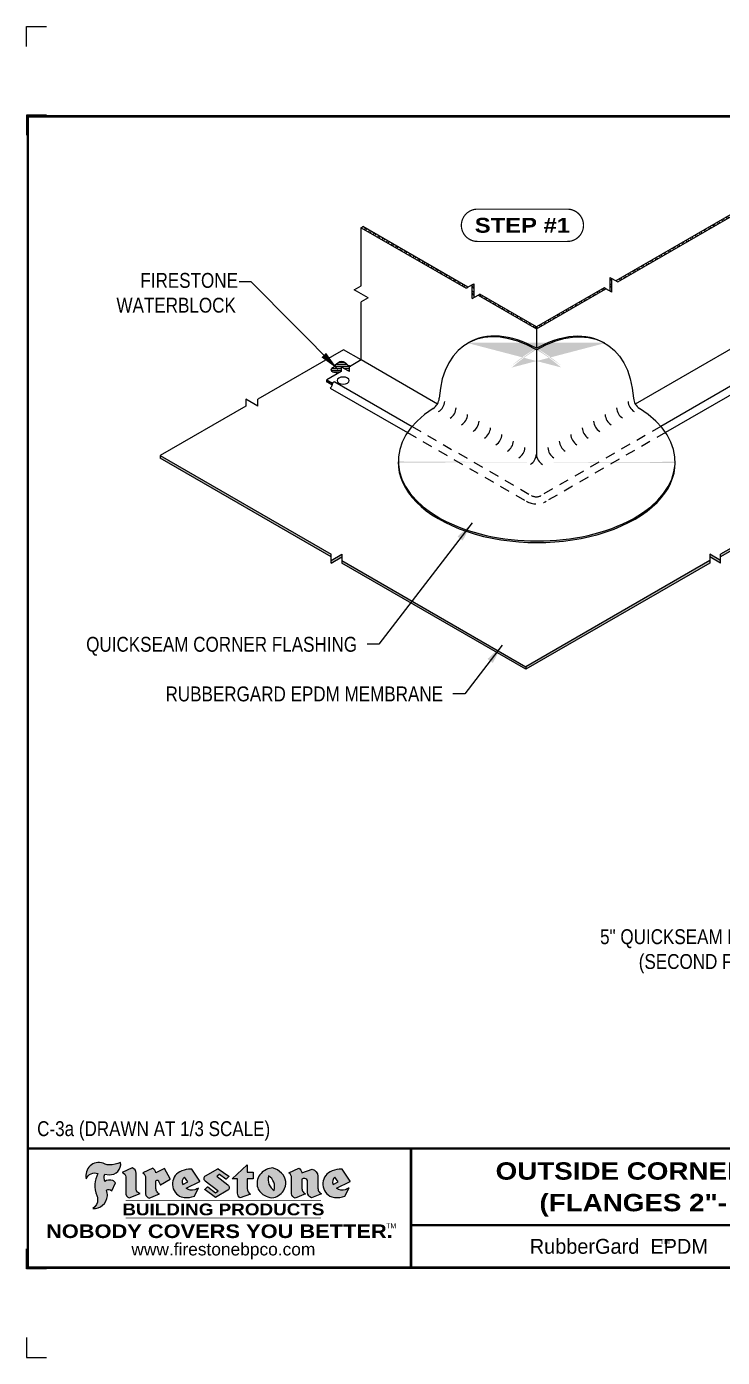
# Model space of a CAD drawing. Header units: inches. Extents: x 143.4 to 163.5, y -203.9 to -187.2.
# Drawn here: x 143.45 to 152.21, y -203.95 to -187.18 of the extents above; entities that cross this region are included whole.
import ezdxf
from ezdxf.enums import TextEntityAlignment as Align

# ---------------------------------------------------------------- set-up
doc = ezdxf.new("R2010")
doc.units = ezdxf.units.IN
doc.header["$MEASUREMENT"] = 0
doc.linetypes.add('HIDDEN2', pattern=[0.1875, 0.125, -0.0625])
doc.layers.get('0').update_dxf_attribs({"linetype": 'CONTINUOUS'})
doc.layers.get('DEFPOINTS').update_dxf_attribs({"linetype": 'CONTINUOUS'})
for name, color, linetype in [('FSBP-ACCESSORY-OTHER', 7, 'CONTINUOUS'), ('FSBP-ANNO-NOTE', 7, 'CONTINUOUS'), ('FSBP-MEMBRANE', 7, 'CONTINUOUS'), ('FSBP-SEALANTS', 1, 'CONTINUOUS'), ('FSBP-TTLB', 7, 'CONTINUOUS'), ('FSBP-TTLB-BORDER', 7, 'CONTINUOUS'), ('FSBP-TTLB-TEXT', 7, 'CONTINUOUS')]:
    doc.layers.add(name, color=color, linetype=linetype)
doc.styles.add('FSBP_ARIAL', font='arial.ttf')
doc.styles.add('FSBP_ARIAL_BOLD', font='')
doc.styles.add('FSBP_ARIAL_NAR', font='ARIALN.TTF')
doc.styles.add('FSBP_BANKGOTHIC', font='bgothm.ttf')
doc.styles.get('FSBP_ARIAL_BOLD').set_extended_font_data('Arial Black')
doc.dimstyles.new('FSBP-LEADER', dxfattribs={"dimtxt": 0.1875, "dimasz": 0.25, "dimexe": 0.0625, "dimexo": 0.125, "dimgap": 0.125, "dimtad": 0, "dimtih": 1, "dimtoh": 1, "dimdec": 4, "dimzin": 0, "dimdsep": 46, "dimlunit": 4, "dimtxsty": 'FSBP_ARIAL_NAR', "dimcen": 0.09375, "dimclrd": 256, "dimclre": 256, "dimclrt": 256, "dimadec": 0, "dimazin": 0, "dimtfac": 1, "dimtdec": 4, "dimtofl": 0, "dimtmove": 0, "dimatfit": 3, "dimfxl": 0, "dimtolj": 1, "dimtzin": 0, "dimlwd": -1, "dimlwe": -1, "dimarcsym": 0})

# ---------------------------------------------------------------- blocks, each defined once
blk = doc.blocks.new('TTLB-EPDM_2')
at = {"layer": 'FSBP-TTLB-TEXT'}
h = blk.add_hatch(color=1, dxfattribs=at)
edge = h.paths.add_edge_path()
edge.add_arc((1.037309769669573, -0.1982514792917306), 0.1319107607348553, 264.0410451462098, 370.3106169565175)
edge.add_arc((1.027551646585694, 0.1214293576525799), 0.3273056962876235, 270.05058356628535, 295.23459397187514, ccw=False)
edge.add_arc((1.022801957313345, -0.06680179986895154), 0.1391656561713503, 249.3281275763668, 272.0749124149863, ccw=False)
edge.add_line((0.9736743133014443, -0.1970076156048179), (0.9474927838574558, -0.1852745150568325))
edge.add_arc((0.8939498971398288, -0.3394262635682071), 0.1631857907024099, 70.84590087378872, 194.3325259843273)
edge.add_arc((0.8444260109029493, -0.4259936440910768), 0.1179914261095279, 70.96950098067128, 156.9641407594482, ccw=False)
edge.add_arc((1.153141409296894, -0.4684497516079468), 0.3110405457095052, 150.3231137483159, 203.2084295854517)
edge.add_arc((0.7562495500622943, -0.6412608153899899), 0.1218587156617311, 0.8849157075190988, 24.34668939894999, ccw=False)
edge.add_arc((0.7493781665697374, -0.6475258110744375), 0.1289731377238325, -58.36655102076742, 3.6216782311386737, ccw=False)
edge.add_arc((0.8256699029544474, -0.5792158350996106), 0.1783301886510354, 267.2205474105585, 354.1381621173521)
edge.add_arc((0.7903121048625305, -0.6011409294291745), 0.212787892960859, 0.9996158580669322, 21.00503380861244)
edge.add_arc((1.01880712263941, -0.5666691048185161), 0.05136395668415847, 40.82117713173261, 125.52727787225791, ccw=False)
edge.add_line((1.057676976260041, -0.5330924682126437), (1.102776947655911, -0.4308018311949837))
edge.add_arc((1.040858222524664, -0.4699705673995949), 0.07326744446031509, 32.31675181867256, 66.31481236598174)
edge.add_arc((1.032262518825329, -0.5063316993097662), 0.1102246948011782, 69.8179132332389, 125.254734720681)
edge.add_arc((1.127708877207287, -0.368959353531244), 0.1659710644737306, 164.1569669952081, 196.5811013160487, ccw=False)
edge.add_line((0.9680425188342383, -0.3236487780942383), (1.023615334387159, -0.3294494641845773))
h = blk.add_hatch(color=1, dxfattribs=at)
edge = h.paths.add_edge_path()
edge.add_line((1.275239419159561, -0.6223407783464694), (1.415345367376062, -0.5660418822574371))
edge.add_arc((1.421019305783958, -0.5090099247487757), 0.05731350411836949, 181.9717871001989, 264.31851000495806, ccw=False)
edge.add_line((1.363739737527226, -0.5109819325197265), (1.363412352251203, -0.3102363679013962))
edge.add_arc((1.294263659668751, -0.3103491388303989), 0.06914878453844908, 0.0934405599591014, 72.42834396969012)
edge.add_line((1.315139561173908, -0.2444268274366692), (1.186839444240604, -0.3024209471341379))
edge.add_arc((1.175246268095289, -0.3585110609420917), 0.05727567197445628, -0.017399788185912257, 78.322067691347, ccw=False)
edge.add_line((1.232521937428658, -0.3585284546236807), (1.232574268422297, -0.555126496687123))
edge.add_arc((1.305699496415486, -0.5558575689677219), 0.07312888236350451, 179.4272023230205, 245.3845503102953)
h = blk.add_hatch(color=1, dxfattribs=at)
edge = h.paths.add_edge_path()
edge.add_line((1.792026821926584, -0.3839679064720229), (1.722158956877934, -0.2518542302253621))
edge.add_arc((1.720119655279638, -0.2529327078887852), 0.002306916790721817, 27.87197133405656, 117.3766794470751)
edge.add_line((1.719058846382097, -0.250884159729182), (1.610638460368705, -0.3070279753467702))
edge.add_arc((1.547088841662962, -0.3061026658494403), 0.06355635479880145, 359.165808011073, 425.8793658831422)
edge.add_line((1.573061729235633, -0.2480956029480268), (1.446879247402876, -0.3051325108639702))
edge.add_arc((1.407812067100189, -0.370357133046621), 0.07602957263902092, -3.441403975725109, 59.07992244284969, ccw=False)
edge.add_line((1.483704536400296, -0.3749210150788969), (1.483704536400296, -0.5723838140635706))
edge.add_arc((1.54053746518044, -0.568254406115083), 0.05698275005415228, 184.1557352478595, 255.3066498366543)
edge.add_line((1.526084036778343, -0.6233736605654059), (1.657291340682093, -0.570650514527486))
edge.add_arc((1.688298576827198, -0.5021390388423987), 0.0752015358480571, 207.5160880841914, 245.649226723163, ccw=False)
edge.add_arc((1.721050197024907, -0.4914488168456328), 0.1093332836229113, 179.4823365255141, 204.5537900001094, ccw=False)
edge.add_line((1.611721375809452, -0.4904610114968335), (1.611721375809452, -0.4126404716788983))
edge.add_arc((1.628589765097195, -0.414159299036043), 0.01693662875851176, 28.356188110622725, 174.8549701683585, ccw=False)
edge.add_arc((1.627340435522395, -0.4197189881350504), 0.02111886817708033, 22.216893572439517, 40.10213956426492, ccw=False)
edge.add_line((1.646891420738257, -0.4117336534413738), (1.666638796144639, -0.4549750258192233))
edge.add_arc((1.668737246926742, -0.4540167099035481), 0.002306916790685496, 204.545128184284, 299.6323508190091)
edge.add_line((1.669877862091766, -0.4560219186518992), (1.791128135493295, -0.3870515928837648))
edge.add_line((1.791128135493295, -0.3870515928837648), (1.792026821926584, -0.3839679064720229))
h = blk.add_hatch(color=1, dxfattribs=at)
h.paths.add_polyline_path([(2.063388732080512, -0.2583237030618903, 0.02524281661523788), (2.025024361750752, -0.2610532129309178, 0.1213611957758757), (1.901773912052249, -0.3008158885520373, 0.6151668103976068), (1.93274136141747, -0.6099060679591872, 0.05306812109568645), (1.967936229862175, -0.617865745600497, 0.1150932231766138), (2.099126721549737, -0.5994933789882708), (2.151195569562105, -0.4944891916583316, -0.08755405562188731), (2.104230609512001, -0.5187113292177372, -0.265591761123442), (1.992692314386659, -0.5010701623316862), (2.165347897647223, -0.4141184325909109, 0.4518949533370738), (2.166222728871162, -0.4107679608846269)])
h.paths.add_polyline_path([(2.014217313945437, -0.4188965037300676), (1.951113654018855, -0.4515330109460507, -0.3720533890450154), (1.973177450672722, -0.3607130665457561)], flags=16)
h = blk.add_hatch(color=1, dxfattribs=at)
edge = h.paths.add_edge_path()
edge.add_arc((2.260407392426802, -0.3775796671688782), 0.04152450223225729, 123.20805433950699, 232.2027298779723, ccw=False)
edge.add_line((2.237665217914071, -0.3428366421988329), (2.393535971665983, -0.2540943745380986))
edge.add_arc((2.394677353533142, -0.2560991469722482), 0.002306916790741334, 55.64644466176611, 119.65426054492559, ccw=False)
edge.add_line((2.395979141996861, -0.2541946229174954), (2.531809646140459, -0.3470380726374032))
edge.add_arc((2.530468902927946, -0.3489153772789875), 0.002306916790700397, -42.731101238422525, 54.4661353739603, ccw=False)
edge.add_line((2.532163440279987, -0.3504807552658491), (2.498457913851155, -0.3869673252714421))
edge.add_arc((2.496763376499139, -0.3854019472845934), 0.002306916790672934, 233.7527076894875, 317.26889876138785, ccw=False)
edge.add_line((2.495399362263356, -0.38726241234572), (2.413849913492982, -0.3274738082119626))
edge.add_arc((2.412485899257181, -0.3293342732731342), 0.002306916790720064, 53.75270768979358, 124.4135619297835)
edge.add_line((2.41118211687575, -0.3274311136421062), (2.382933981293377, -0.346782838468144))
edge.add_arc((2.38423776367478, -0.3486859980991606), 0.002306916790694898, 124.4135619293799, 231.8459020253626)
edge.add_line((2.382812599816248, -0.3505000469010184), (2.519899969301207, -0.4581994452042721))
edge.add_arc((2.494247019847682, -0.4908523236374461), 0.04152450223225742, -55.21225898295222, 51.84590202520428, ccw=False)
edge.add_line((2.517938320565804, -0.5249552055672808), (2.364434947484597, -0.6179520922513717))
edge.add_arc((2.36323960192349, -0.6159790200102006), 0.002306916790726996, 233.2955624372927, 301.20872157023314, ccw=False)
edge.add_line((2.361860787187538, -0.6178285429225383), (2.231266621301074, -0.5204709167214361))
edge.add_arc((2.232647938930649, -0.5186232623475259), 0.002306916790697672, 135.5134179846393, 233.21798691998708, ccw=False)
edge.add_line((2.231002150870836, -0.5170067083764565), (2.262839375599356, -0.4845937328397696))
edge.add_arc((2.264485163659225, -0.4862102868108537), 0.002306916790748497, 53.0352839999411, 135.513417985369, ccw=False)
edge.add_line((2.265872365996302, -0.4843670465239001), (2.361834678328762, -0.5565872257804898))
edge.add_arc((2.363221880665761, -0.5547439854936304), 0.002306916790627066, 233.0352840000685, 302.2362632414394)
edge.add_line((2.36445241715569, -0.5566953042850713), (2.39428499383348, -0.5378823484768844))
edge.add_arc((2.393054457343549, -0.5359310296853765), 0.002306916790685166, 302.2362632406177, 412.2027298768422)
edge.add_line((2.394468296066179, -0.5341081404551886), (2.234958295420142, -0.4103916733127022))
h = blk.add_hatch(color=1, dxfattribs=at)
edge = h.paths.add_edge_path()
edge.add_line((2.763460561272041, -0.2072496393923444), (2.763460561272041, -0.2969520779963801))
edge.add_arc((2.765767478062699, -0.2969520779963943), 0.00230691679065842, 179.9999999996471, 269.9999999996471)
edge.add_line((2.765767478062685, -0.2992589947870528), (2.835417693520355, -0.2992589947870528))
edge.add_arc((2.835417693520355, -0.3015659115777538), 0.002306916790701052, 0, 90, ccw=False)
edge.add_line((2.837724610311056, -0.3015659115777538), (2.837724610311056, -0.3790761307453892))
edge.add_arc((2.83541769352037, -0.3790761307453749), 0.002306916790686842, 269.99999999964706, 359.99999999964706, ccw=False)
edge.add_line((2.835417693520355, -0.3813830475360618), (2.765767478062685, -0.3813830475360618))
edge.add_arc((2.765767478062699, -0.3836899643267202), 0.00230691679065842, 90.00000000035294, 180.0000000003529)
edge.add_line((2.763460561272041, -0.3836899643267344), (2.763460561272041, -0.5033995910642801))
edge.add_arc((2.836735953378943, -0.5071368822038516), 0.07337063740681413, 177.0802527808789, 245.3249543133826)
edge.add_line((2.806105814540615, -0.5738080530967267), (2.674529557384915, -0.6226036013049594))
edge.add_arc((2.708610405062069, -0.564298408791804), 0.06753517344606039, 177.0345319916277, 239.6926428024901, ccw=False)
edge.add_line((2.641165668230087, -0.560804539009709), (2.641165668230087, -0.3836899643267344))
edge.add_arc((2.638858751439429, -0.3836899643267202), 0.00230691679065842, 359.9999999996471, 449.999999999647)
edge.add_line((2.638858751439443, -0.3813830475360618), (2.572857950769389, -0.3813830475360618))
edge.add_line((2.572857950769389, -0.3813830475360618), (2.763460561272041, -0.2072496393923444))
h = blk.add_hatch(color=1, dxfattribs=at)
edge = h.paths.add_edge_path(flags=16)
edge.add_arc((2.940363509127394, -0.4847985213681437), 0.1684614578629418, 344.5558804047865, 417.0140046669545)
edge.add_arc((3.194458079644619, -0.3883534532477785), 0.1684614578629414, 164.5558804047864, 237.0140046669546)
edge = h.paths.add_edge_path()
edge.add_arc((3.069375116502199, -0.4399344555144872), 0.1828726885096673, 136.0914512150047, 191.213418978326)
edge.add_arc((3.064939550433406, -0.4318234379590333), 0.1803148804748503, 194.0167254156723, 240.6663730831859)
edge.add_arc((3.098047041778981, -0.3845058757092554), 0.2378525180183701, 239.2975390661776, 264.2889872773176)
edge.add_arc((3.04884478212623, -0.4190232383793012), 0.203760689247156, 277.1986764832036, 326.503572961274)
edge.add_arc((3.077739326803546, -0.4341046616465112), 0.171374865791709, 325.3768876809902, 406.3828327799087)
edge.add_arc((3.011839488065919, -0.4896144380417797), 0.2571945645850002, 44.28462553519766, 73.82901434867304)
edge.add_arc((3.117152499586992, -0.4983433120546693), 0.2579560664039132, 97.50292863483666, 134.1039137579027)
h = blk.add_hatch(color=1, dxfattribs=at)
edge = h.paths.add_edge_path()
edge.add_line((3.322690228557462, -0.5721896537377091), (3.322690228557462, -0.3749210150788969))
edge.add_arc((3.246797759257384, -0.3703571330465745), 0.076029572638996, 356.5585960242387, 419.0799224428129)
edge.add_line((3.285864939560099, -0.3051325108639702), (3.412047421392799, -0.2480956029480268))
edge.add_arc((3.386074533820159, -0.3061026658494941), 0.06355635479883807, 0.3962622833877276, 65.87936588318718, ccw=False)
edge.add_line((3.449629368605429, -0.3056631084210863), (3.580526418688805, -0.2593848434574539))
edge.add_arc((3.555744121700958, -0.3530904070730321), 0.09692726601172152, 2.366977007666776, 75.18615851992018, ccw=False)
edge.add_line((3.652588689330287, -0.3490873311063041), (3.652588689330287, -0.4883770011386872))
edge.add_arc((3.761877549389556, -0.4914934052703811), 0.1093332836229047, 178.3666365323574, 204.5537900000422)
edge.add_arc((3.729125929191727, -0.5021836272670953), 0.07520153584796169, 207.5160880841711, 245.2240541443093)
edge.add_line((3.697611150971852, -0.5704631245385627), (3.572585913552643, -0.6207021253773775))
edge.add_arc((3.59534718600759, -0.5526356419907701), 0.07177131519198746, 180.3328587115751, 251.51018566665869, ccw=False)
edge.add_line((3.523577081955409, -0.5530525936986663), (3.523577081955409, -0.4153032515383615))
edge.add_arc((3.486319529276879, -0.4148773504126441), 0.0372599868942854, 359.3450650296066, 449.0500281941028)
edge.add_arc((3.482769874121713, -0.4419622099033496), 0.06447454900600783, 86.29402372314017, 119.8211331593848)
edge.add_line((3.450707067966732, -0.3860252459975726), (3.450707067966732, -0.4904610114968335))
edge.add_arc((3.560035889182251, -0.491448816845647), 0.1093332836229751, 179.4823365255069, 204.5537900001023)
edge.add_arc((3.527284268984408, -0.5021390388424952), 0.07520153584796385, 207.5160880841699, 245.6492267231416)
edge.add_line((3.496277032839316, -0.570650514527486), (3.365069728935509, -0.6233736605654059))
edge.add_arc((3.37950248606194, -0.5682868177318081), 0.05694615642555727, 183.9298782390169, 255.318496325343, ccw=False)
h = blk.add_hatch(color=1, dxfattribs=at)
h.paths.add_polyline_path([(3.957695472291277, -0.2583237030618903, 0.02524281661523822), (3.919331101961575, -0.2610532129309178, 0.1085638477195505), (3.807890832595604, -0.2939221658134414, 0.6425897848490651), (3.827048101628293, -0.6099060679591872, 0.05306812109569052), (3.862242970072884, -0.617865745600497, 0.1150932231766133), (3.993433461760503, -0.5994933789882708), (4.045502309772871, -0.4944891916583316, -0.08755405562189084), (3.998537349722767, -0.5187113292177372, -0.2655917611234366), (3.886999054597368, -0.5010701623316862), (4.059654637857989, -0.4141184325909109, 0.4518949533370731), (4.060529469081928, -0.4107679608846269)])
h.paths.add_polyline_path([(3.90852405415626, -0.4188965037300676), (3.845420394229677, -0.4515330109460507, -0.3720533890450147), (3.867484190883488, -0.3607130665457561)], flags=16)
at = {"layer": 'DEFPOINTS', "linetype": 'Continuous', "ltscale": 1.75}
for points in [[(-0.015625, 13.88083333333333), (-0.015625, 14.13083333333333), (0.234375, 14.13083333333333)], [(-0.015625, -2.380833333333342), (-0.015625, -2.630833333333342), (0.234375, -2.630833333333342)]]:
    blk.add_lwpolyline(points, dxfattribs=at)
at = {"layer": 'DEFPOINTS', "color": 1}
for points in [[(0.234375, 13.015625), (-0.015625, 13.015625), (-0.015625, 12.765625)], [(0.234375, -1.515625), (-0.015625, -1.515625), (-0.015625, -1.265625)]]:
    blk.add_lwpolyline(points, dxfattribs=at)
at = {"layer": 'FSBP-TTLB', "const_width": 0.03125}
for points in [[(0, 0), (0, -1.5), (20, -1.5), (20, 0), (0, 0)], [(4.825208527206769, 0), (4.825208527206769, -0.9643749050531198)], [(4.825208527206769, -0.9643749050531198), (15.84028770518938, -0.9643749050531198)], [(4.825208527206769, -0.9643749050531198), (4.825208527206769, -1.5)]]:
    blk.add_lwpolyline(points, dxfattribs=at)
at = {"layer": 'FSBP-TTLB-BORDER', "const_width": 0.03125}
blk.add_lwpolyline([(20, 0), (20, 13), (0, 13), (0, 0)], dxfattribs=at)
at = {"layer": 'FSBP-TTLB-TEXT', "color": 1}
blk.add_line((0.7358432058323388, -0.379822754145593), (0.7358432058323388, -0.379822754145593), dxfattribs=at)
for points in [[(1.023615323725323, -0.3294494630716969, 0.5000510906601082), (1.167090420776901, -0.1746414942047778, -0.1103304102359608), (1.027840608309816, -0.2058762110801382, -0.09957876667165425), (0.9736743133014443, -0.1970076156048179), (0.9474927838574558, -0.1852745150568325, 0.5978159689075124), (0.7358432058323388, -0.379822754145593, -0.3938834584182213), (0.8828996422548698, -0.3144510229727047, 0.2349406564350952), (0.86727108227484, -0.5910237178633082, -0.1027304183841549), (0.8780937320133262, -0.6393788197974146, -0.2772692352614086), (0.8170223912655956, -0.7573362346216896, 0.3985429150902959), (1.003067614090241, -0.5974286950643517, 0.0875124847930418), (0.9889600163401155, -0.5248671157293501, -0.3874031597924062), (1.057676976260041, -0.5330924682126437), (1.102776947655911, -0.4308018311949837, 0.1494423498871741), (1.07029056398062, -0.4028746979725923, 0.2467195073738216), (0.9686394281704906, -0.4163228904100862, -0.1424285161541127), (0.9680425188342383, -0.3236487780942383), (1.023615334387159, -0.3294494641845773)], [(2.166222728871162, -0.4107679608846269), (2.063388732080512, -0.2583237030618903, 0.02524281661523788), (2.025024361750752, -0.2610532129309178, 0.1085638477195265), (1.913584092384895, -0.2939221658134414, 0.6425897848491228), (1.93274136141747, -0.6099060679591872, 0.05306812109568648), (1.967936229862175, -0.617865745600497, 0.1150932231766137), (2.099126721549737, -0.5994933789882708), (2.151195569562105, -0.4944891916583316, -0.0875540556218873), (2.104230609512001, -0.5187113292177372, -0.2655917611234418), (1.992692314386659, -0.5010701623316862), (2.165347897647223, -0.4141184325909109)], [(2.763460561272041, -0.2072496393923444), (2.763460561272041, -0.2969520779963801, 0.4142135623730958), (2.765767478062685, -0.2992589947870528), (2.835417693520355, -0.2992589947870528, -0.414213562373095), (2.837724610311056, -0.3015659115777538), (2.837724610311056, -0.3790761307453892, -0.4142135623730938), (2.835417693520355, -0.3813830475360618), (2.765767478062685, -0.3813830475360618, 0.4142135623730958), (2.763460561272041, -0.3836899643267344), (2.763460561272041, -0.5033995910642801, 0.3068985753588853), (2.806105814540615, -0.5738080530967267), (2.674529557384915, -0.6226036013049594, -0.2804194150632976), (2.641165668230087, -0.560804539009709), (2.641165668230087, -0.3836899643267344, 0.414213562373095), (2.638858751439443, -0.3813830475360618), (2.572857950769389, -0.3813830475360618), (2.763460561272041, -0.2072496393923444)], [(4.060529469081928, -0.4107679608846269), (3.957695472291277, -0.2583237030618903, 0.02524281661523788), (3.919331101961575, -0.2610532129309178, 0.1085638477195265), (3.807890832595604, -0.2939221658134414, 0.6425897848491228), (3.827048101628293, -0.6099060679591872, 0.05306812109568648), (3.862242970072884, -0.617865745600497, 0.1150932231766137), (3.993433461760503, -0.5994933789882708), (4.045502309772871, -0.4944891916583316, -0.0875540556218873), (3.998537349722767, -0.5187113292177372, -0.2655917611234418), (3.886999054597368, -0.5010701623316862), (4.059654637857989, -0.4141184325909109)], [(4.059654637857989, -0.4141184325909109, 0.4518949533370731), (4.060529469081928, -0.4107679608846269, 0.4518949533370731)]]:
    blk.add_lwpolyline(points, format="xyb", dxfattribs=at)
for points in [[(1.275239419159561, -0.6223407783464694), (1.415345367376062, -0.5660418822574371, -0.3756100036733062), (1.363739737527226, -0.5109819325197265), (1.363412352251203, -0.3102363679013962, 0.3265360292958048), (1.315139561173908, -0.2444268274366692), (1.186839444240604, -0.3024209471341379, -0.3557863980845349), (1.232521937428658, -0.3585284546236807), (1.232574268422297, -0.555126496687123, 0.2960110723418457)], [(1.792026821926584, -0.3839679064720229), (1.722158956877934, -0.2518542302253621, 0.4116839150163434), (1.719058846382097, -0.250884159729182), (1.610638460368705, -0.3070279753467702, 0.2996033003794034), (1.573061729235633, -0.2480956029480268), (1.446879247402876, -0.3051325108639702, -0.2797757560995365), (1.483704536400296, -0.3749210150788969), (1.483704536400296, -0.5723838140635706, 0.320828638474519), (1.526084036778343, -0.6233736605654059), (1.657291340682093, -0.570650514527486, -0.1679398621276611), (1.621603752698661, -0.5368819723450571, -0.1098333365370753), (1.611721375809452, -0.4904610114968335), (1.611721375809452, -0.4126404716788983, -0.743334502655012), (1.64349420176768, -0.4061152228778298, -0.07819791644735608), (1.646891420738257, -0.4117336534413738), (1.666638796144639, -0.4549750258192233, 0.4404648714563479), (1.669877862091766, -0.4560219186518992), (1.791128135493295, -0.3870515928837648)], [(2.234958295420142, -0.4103916733127022, -0.5150044486718882), (2.237665217914071, -0.3428366421988329), (2.393535971665983, -0.2540943745380986, -0.2867822934100265), (2.395979141996861, -0.2541946229174954), (2.531809646140459, -0.3470380726374032, -0.4515027974650387), (2.532163440279987, -0.3504807552658491), (2.498457913851155, -0.3869673252714421, -0.3814439164929681), (2.495399362263356, -0.38726241234572), (2.413849913492982, -0.3274738082119626, 0.3184718635035665), (2.41118211687575, -0.3274311136421062), (2.382933981293377, -0.346782838468144, 0.5064094529656681), (2.382812599816248, -0.3505000469010184), (2.519899969301207, -0.4581994452042721, -0.5043597839115849), (2.517938320565804, -0.5249552055672808), (2.364434947484597, -0.6179520922513717, -0.3053163970316367), (2.361860787187538, -0.6178285429225383), (2.231266621301074, -0.5204709167214361, -0.4541703869768119), (2.231002150870836, -0.5170067083764565), (2.262839375599356, -0.4845937328397696, -0.3762644290664977), (2.265872365996302, -0.4843670465239001), (2.361834678328762, -0.5565872257804898, 0.3114700032088108), (2.36445241715569, -0.5566953042850713), (2.39428499383348, -0.5378823484768844, 0.520381097387146), (2.394468296066179, -0.5341081404551886)], [(2.937624918725987, -0.3131105398334029, 0.2452625673097023), (2.889993533867141, -0.4754966266250307, 0.2064059665179019), (2.976604338974084, -0.5890186876871866, 0.1094800500670344), (3.074378098474654, -0.6211778035979165, 0.2185147641853038), (3.218764944843201, -0.5314757029352819, 0.3689489483072479), (3.195959963110113, -0.3100352223135445, 0.1296305888694145), (3.0834694040758, -0.242595816912754, 0.1610736375384317)], [(3.322690228557462, -0.5721896537377091), (3.322690228557462, -0.3749210150788969, 0.2797757560995341), (3.285864939560099, -0.3051325108639702), (3.412047421392799, -0.2480956029480268, -0.2937618496109166), (3.449629368605429, -0.3056631084210863), (3.580526418688805, -0.2593848434574539, -0.3288760160581939), (3.652588689330287, -0.3490873311063041), (3.652588689330287, -0.4883770011386872, 0.114762897203527), (3.662431105063263, -0.536926560769686, 0.166032965990522), (3.697611150971852, -0.5704631245385627), (3.572585913552643, -0.6207021253773775, -0.3209557512194564), (3.523577081955409, -0.5530525936986663), (3.523577081955409, -0.4153032515383615, 0.4127061514896111), (3.48693727661589, -0.3776224848030694, 0.1473421876160361), (3.450707067966732, -0.3860252459975726), (3.450707067966732, -0.4904610114968335, 0.1098333365370753), (3.460589444855941, -0.5368819723450855, 0.1679398621276611), (3.496277032839316, -0.570650514527486), (3.365069728935509, -0.6233736605654059, -0.3219729545308964), (3.322690228557462, -0.5721896537377091, 29.1476284739)], [(1.951113654018855, -0.4515330109460507), (2.014217313945437, -0.4188965037300676), (1.973177450672722, -0.3607130665457561, 0.3720533890450154)], [(3.10274193015772, -0.5296595419651595, 0.3271311138286319), (3.032079658614293, -0.3434924326507627, 0.3271311138286322)], [(3.845420394229677, -0.4515330109460507), (3.90852405415626, -0.4188965037300676), (3.867484190883488, -0.3607130665457561, 0.3720533890450154)]]:
    blk.add_lwpolyline(points, format="xyb", close=True, dxfattribs=at)
at = {"layer": 'FSBP-TTLB-TEXT', "const_width": 0.0078125}
for points in [[(1.233926579809207, -0.6584455781731435), (3.691229482685259, -0.6584455781731577)], [(1.233926579809207, -0.8761560960495984), (3.691229482685259, -0.8761560960495842)]]:
    blk.add_lwpolyline(points, dxfattribs=at)
at = {"layer": 'FSBP-TTLB-TEXT', "color": 1}
for centre, start, end in [((1.789987520328282, -0.3850463841354355), 299.6323508193319, 27.87197133380463), ((2.164310260790558, -0.412058050385383), 296.7304547840455, 34.00233684987403)]:
    blk.add_arc(centre, 0.00230691679068068, start, end, dxfattribs=at)
at = {"layer": 'FSBP-TTLB-TEXT', "lineweight": 18, "style": 'FSBP_ARIAL_BOLD'}
blk.add_text('BUILDING PRODUCTS', height=0.1484375, dxfattribs=at).set_placement((2.462578031247233, -0.7673008371113639), align=Align.MIDDLE_CENTER)
at = {"layer": 'FSBP-TTLB-TEXT', "color": 1}
for s, height, style, p in [('NOBODY COVERS YOU BETTER.', 0.171875, 'FSBP_ARIAL_BOLD', (2.412604263603384, -1.041650450587369)), ('TM', 0.0625, 'FSBP_BANKGOTHIC', (4.576671173373001, -0.9725745042934193))]:
    blk.add_text(s, height=height, dxfattribs=dict(at, style=style)).set_placement(p, align=Align.MIDDLE_CENTER)
at = {"layer": 'FSBP-TTLB-TEXT'}
for s, height, style, p in [('RubberGard  EPDM', 0.1875, 'FSBP_BANKGOTHIC', (7.443365678241776, -1.23218745252656)), ('TM', 0.0625, 'FSBP_BANKGOTHIC', (8.023397742165457, -1.169706269210366)), ('www.firestonebpco.com', 0.15625, 'FSBP_ARIAL', (2.462578031247233, -1.268657306740124))]:
    blk.add_text(s, height=height, dxfattribs=dict(at, style=style)).set_placement(p, align=Align.MIDDLE_CENTER)
for tag, height, style, p in [('MAXIMUM_WARRANTY', 0.1875, 'FSBP_ARIAL_BOLD', (18.03987100774941, 0.2240244307510579)), ('ACCPT_SYSTEMS', 0.21875, 'FSBP_ARIAL', (12.49438170418193, -1.23218745252656))]:
    blk.add_attdef(tag, text='', height=height, dxfattribs=dict(at, style=style)).set_placement(p, align=Align.MIDDLE_LEFT)
for tag, height, style, p in [('DETAIL_DESCP_LINE_1', 0.21875, 'FSBP_ARIAL_BOLD', (10.33118450231211, -0.2831249841755152)), ('DETAIL_DESCP_LINE_2', 0.21875, 'FSBP_ARIAL_BOLD', (10.33118450231211, -0.6812499208775904)), ('ISSUE_REV_DATE', 0.21875, 'FSBP_ARIAL', (16.84069633627263, -0.7282559425942452)), ('DETAIL_NUMBER', 0.4375, 'FSBP_ARIAL', (18.91941590748775, -0.8931630692489421))]:
    blk.add_attdef(tag, text='', height=height, dxfattribs=dict(at, style=style)).set_placement(p, align=Align.MIDDLE_CENTER)

msp = doc.modelspace()

# ---------------------------------------------------------------- hatches: boundary and pattern name
at = {"layer": 'FSBP-ACCESSORY-OTHER'}
h = msp.add_hatch(dxfattribs=at)
h.set_pattern_fill('STEEL', color=256, scale=0.5, angle=90, style=0)
h.set_pattern_definition([(135, (0, 0), (-0.04419417382415922, -0.04419417382415922), []), (135, (-0.03125, 0), (-0.04419417382415922, -0.04419417382415922), [])])
h.paths.add_polyline_path([(150.7426932328243, -190.4860283233467), (150.720140487934, -190.4730074900133), (149.8676615253532, -190.9651864485378), (149.8676615253532, -190.9912281152045)])
h.paths.add_polyline_path([(152.4787640461589, -189.4837073719356), (152.4562113012686, -189.4706865386023), (150.8692376032882, -190.3869262303282), (150.8917903481784, -190.3999470636616)])
h.paths.add_polyline_path([(149.0809874950226, -190.4249187256768), (149.0584347501324, -190.4379395590101), (149.0584347501324, -190.5240208186953), (149.0584347501324, -190.6101020783804), (149.0809874950226, -190.5970812450471)])
h = msp.add_hatch(dxfattribs=at)
h.set_pattern_fill('STEEL', color=256, scale=0.5, style=0)
h.set_pattern_definition([(45, (0, 0), (-0.04419417382415922, 0.04419417382415922), []), (45, (0, 0.03125), (-0.04419417382415922, 0.04419417382415922), [])])
h.paths.add_polyline_path([(150.8172417905013, -190.356906433819), (150.7946890456111, -190.3438856004856), (150.7946890456111, -190.5160481198559), (150.8172417905013, -190.5290689531892), (150.8172417905013, -190.4429876935041)])
h.paths.add_polyline_path([(149.1555360526997, -190.5540406152045), (149.1329833078095, -190.5670614485379), (149.8676615253533, -190.9912281152046), (149.8676615253532, -190.9651864485378)])
h.paths.add_polyline_path([(147.6833498299197, -189.7040735031852), (147.6607970850294, -189.7170943365186), (148.9838861924553, -190.4809801888527), (149.0064389373455, -190.4679593555194)])
h = msp.add_hatch(dxfattribs=at)
h.set_pattern_fill('STEEL', color=256, scale=0.2222222222222222, angle=45, style=0)
h.set_pattern_definition([(90, (175.9067247280832, -162.0308765358847), (-0.02777777777777778, 6.16790569236198e-18), []), (90, (175.8969038005667, -162.0210556083682), (-0.02777777777777778, 6.16790569236198e-18), [])])
edge = h.paths.add_edge_path()
edge.add_line((147.2277843831372, -191.6337610031852), (147.2277843831372, -191.6598026698519))
edge.add_line((147.2277843831372, -191.6598026698519), (147.2943962118742, -191.6982610271044))
edge.add_spline(control_points=[(147.2943962118742, -191.6982610271044), (147.2960638157856, -191.6902218351469), (147.297582705146, -191.6822583971345), (147.3012242766274, -191.6761615454656)], knot_values=[0.07603034973961151, 0.07603034973961151, 0.07603034973961151, 0.07603034973961151, 0.1280558160720317, 0.1280558160720317, 0.1280558160720317, 0.1280558160720317], degree=3, periodic=0)
edge.add_line((147.3012242766293, -191.6761615454622), (147.2277843831373, -191.6337610031852))
at = {"layer": 'FSBP-MEMBRANE'}
h = msp.add_hatch(color=256, dxfattribs=at)
edge = h.paths.add_edge_path()
edge.add_ellipse((149.8735129335335, -192.6612408652539), major_axis=(0.8594604789704606, 1.487908770701569), ratio=0.5830220832605332, start_angle=360.57893782732833, end_angle=405.008359040076, ccw=False)
edge.add_ellipse((149.8561924254578, -192.6512408652539), major_axis=(0.8594604789704606, 1.487908770701569), ratio=0.5830220832605332, start_angle=359.4350680659164, end_angle=404.1956781125469)
edge.add_line((149.8676615253532, -191.2351535551788), (149.8676615253532, -191.2352422897908))
edge.add_ellipse((149.8849820334287, -192.6478947818709), major_axis=(-0.8719712758344507, 1.480845586872771), ratio=0.5828708003731583, start_angle=-44.48269251669802, end_angle=0.2858106185885407)
edge.add_ellipse((149.867661525353, -192.6578947818709), major_axis=(-0.8719712758344507, 1.480845586872771), ratio=0.5828708003731583, start_angle=-45.291563609245486, end_angle=-0.8581941182516744, ccw=False)
edge = h.paths.add_edge_path()
edge.add_ellipse((149.8716503446701, -192.6813132508111), major_axis=(-1.743503370748901, 0.004815046141076491), ratio=0.574550551999304, start_angle=-0.4810602536800757, end_angle=180.6628871350289)
edge.add_ellipse((149.8716503446701, -192.661313250811), major_axis=(-1.743503370737703, 0.004815047033354052), ratio=0.5745505520016423, start_angle=0.6628871518228152, end_angle=179.5189398317459, ccw=False)
h = msp.add_hatch(color=256, dxfattribs=at)
h.paths.add_polyline_path([(145.1283483492843, -192.588173149106), (145.1283483492842, -192.6181731491061), (147.2813072996413, -193.861184578649), (147.2813072996413, -193.8311845786489)])
h.paths.add_polyline_path([(147.4191839833069, -193.861184578649), (147.419183983307, -193.831184578649), (147.2813072996414, -193.9107877190783), (147.2813072996414, -193.9407877190783)])
h.paths.add_polyline_path([(147.4191839833069, -193.9107877190782), (147.4191839833069, -193.9407877190783), (149.734888926624, -195.2777605914661), (149.734888926624, -195.2477605914661)])
h.paths.add_polyline_path([(152.0505938699411, -193.9407877190782), (152.050593869941, -193.9107877190781), (149.734888926624, -195.2477605914661), (149.734888926624, -195.2777605914661)])
h.paths.add_polyline_path([(152.050593869941, -193.831184578649), (152.050593869941, -193.861184578649), (152.1884705536066, -193.9407877190783), (152.1884705536065, -193.9107877190783)])
h.paths.add_polyline_path([(154.8812574110893, -192.3065033616109), (154.8812574110893, -192.2765033616109), (152.1884705536066, -193.8311845786488), (152.1884705536066, -193.8611845786489)])
at = {"layer": 'FSBP-SEALANTS'}
h = msp.add_hatch(dxfattribs=at)
h.set_pattern_fill('ANSI31', color=256, scale=0.2, angle=135, style=0)
h.set_pattern_definition([(180, (34.4980512672639, -75.25993552469572), (-4.625929269271485e-18, -0.025), [])])
h.paths.add_polyline_path([(147.4105657709513, -191.4694609750624), (147.5123603795311, -191.528232119728), (147.5123603795311, -191.4694609750624), (147.5287142550436, -191.4600190606329, -0.1690323195392872), (147.4667701437251, -191.4244185408938, 0.294299284169117), (147.3940554600004, -191.403187088872, 0.1727295585530004), (147.3425833810459, -191.440750466352, -0.1141716044337929), (147.3000981715045, -191.4799471895996, 0.8176169602901258), (147.3197063433027, -191.5395581812452, -0.2717594802764618), (147.360211455959, -191.5573041970436), (147.4105657709513, -191.5282321197279)])

# ---------------------------------------------------------------- linework, layer by layer
at = {"layer": 'DEFPOINTS'}
msp.add_line((149.8676615253532, -190.9912281152045), (149.8676615253532, -190.9651864485378), dxfattribs=at)
at = {"layer": 'FSBP-ACCESSORY-OTHER'}
for p, q in [((152.4562113012686, -189.4706865386023), (150.8692376032882, -190.3869262303282)), ((150.8917903481784, -190.3999470636616), (152.4787640461588, -189.4837073719356)), ((147.6607970850294, -189.7170943365186), (147.6833498299197, -189.7040735031852)), ((147.6607970850294, -189.7170943365186), (148.9838861924553, -190.4809801888528)), ((147.6607970850295, -190.4507091067659), (147.6607970850295, -189.7170943365186)), ((149.0064389373455, -190.4679593555194), (147.6833498299197, -189.7040735031852)), ((150.7946890456111, -190.3438856004856), (150.8172417905013, -190.356906433819)), ((150.7946890456111, -190.3438856004856), (150.7946890456111, -190.5160481198559)), ((150.8172417905013, -190.4429876935041), (150.8172417905013, -190.356906433819)), ((150.8172417905013, -190.356906433819), (150.8917903481784, -190.3999470636616)), ((147.5744382761681, -190.5005683883089), (147.6607970850295, -190.4507091067659)), ((147.7471558938909, -190.600286951395), (147.574438276168, -190.5005683883089)), ((149.0584347501324, -190.4379395590101), (148.9838861924553, -190.4809801888527)), ((149.0584347501324, -190.4379395590101), (149.0809874950226, -190.4249187256768)), ((149.0584347501324, -190.5240208186953), (149.0584347501324, -190.4379395590101)), ((149.0584347501324, -190.6101020783804), (149.0584347501324, -190.5240208186953)), ((149.0584347501324, -190.6101020783804), (149.1329833078095, -190.5670614485379)), ((149.0809874950226, -190.4249187256768), (149.0809874950226, -190.5970812450471)), ((149.1329833078095, -190.5670614485379), (149.1555360526997, -190.5540406152045)), ((149.1329833078095, -190.5670614485379), (149.8676615253532, -190.9912281152045)), ((149.8676615253532, -190.9651864485378), (149.1555360526997, -190.5540406152045)), ((150.7201404879341, -190.4730074900133), (149.8676615253532, -190.9651864485378)), ((149.8676615253532, -190.9912281152045), (150.7426932328243, -190.4860283233467)), ((150.7426932328243, -190.4860283233467), (150.720140487934, -190.4730074900133)), ((150.8172417905013, -190.5290689531892), (150.7426932328243, -190.4860283233467)), ((150.8172417905013, -190.5290689531892), (150.8172417905013, -190.4429876935041)), ((147.7471558938909, -190.600286951395), (147.6607970850295, -190.650146232938)), ((147.6607970850294, -191.3837610031853), (147.6607970850295, -190.650146232938)), ((149.8676615253532, -190.9912281152045), (149.8676615253532, -191.2352422897908)), ((152.4787640461589, -191.1503740386023), (151.1140808077355, -191.9382742736646)), ((147.6607970850294, -191.3837610031853), (147.5123603795311, -191.4694609750624)), ((148.6212054922344, -191.938253055617), (147.6607970850294, -191.3837610031852)), ((147.4105657709513, -191.528232119728), (147.2277843831372, -191.6337610031853)), ((147.4614630752411, -191.4988465473951), (147.4105657709513, -191.4694609750624)), ((147.4105657709513, -191.4694609750624), (147.4105657709513, -191.528232119728)), ((147.5123603795311, -191.528232119728), (147.4614630752411, -191.4988465473951)), ((147.5123603795311, -191.528232119728), (147.5123603795311, -191.4694609750624)), ((147.2277843831372, -191.6337610031852), (147.3012242766126, -191.6761615454525)), ((147.2277843831372, -191.6337610031853), (147.2277843831372, -191.6598026698519)), ((147.2277843831372, -191.6598026698519), (147.2943962118742, -191.6982610271044))]:
    msp.add_line(p, q, dxfattribs=at)
at = {"layer": 'FSBP-ACCESSORY-OTHER', "extrusion": (0, 0, -1)}
msp.add_ellipse((147.4352187445631, -191.6424121764825), major_axis=(0.0765465544619743, 0), ratio=0.5773502691895995, dxfattribs=at)
at = {"layer": 'FSBP-ANNO-NOTE', "const_width": 0.015625}
msp.add_lwpolyline([(149.1263479238962, -189.8906823345512), (150.2579169063656, -189.8906823345512, 0.9999999999999999), (150.2579169063656, -189.4837435363092), (149.1263479238962, -189.4837435363092, 0.9999999999999999)], format="xyb", close=True, dxfattribs=at)
at = {"layer": 'FSBP-MEMBRANE'}
for p, q in [((147.4376242321508, -191.2549120964999), (146.3593322471524, -191.8774642643038)), ((147.6607970850294, -191.3837610031852), (147.4376242321508, -191.2549120964999)), ((149.8676615253532, -191.2549120965), (149.867661525353, -192.5710980569436)), ((146.3593322471524, -191.9656209813022), (146.2066403342827, -191.8774642643039)), ((146.2066403342827, -191.8774642643039), (146.2066403342827, -191.9656209813023)), ((146.3593322471524, -191.9656209813023), (146.3593322471524, -191.8774642643038)), ((146.2066403342827, -191.9656209813022), (145.1283483492843, -192.5881731491061)), ((154.8812574110893, -192.2765033616109), (152.1884705536066, -193.8311845786488)), ((154.8812574110893, -192.3065033616109), (152.1884705536066, -193.8611845786489)), ((145.1283483492843, -192.5881731491061), (145.1283483492842, -192.618173149106)), ((145.1283483492843, -192.588173149106), (147.2813072996413, -193.8311845786489)), ((147.2813072996413, -193.861184578649), (145.1283483492842, -192.6181731491061)), ((147.2813072996414, -193.9107877190783), (147.419183983307, -193.831184578649)), ((147.2813072996414, -193.9407877190783), (147.2813072996414, -193.8311845786489)), ((147.2813072996414, -193.9407877190783), (147.419183983307, -193.861184578649)), ((147.419183983307, -193.831184578649), (147.4191839833069, -193.9407877190783)), ((147.4191839833069, -193.9107877190782), (149.734888926624, -195.2477605914661)), ((152.050593869941, -193.9107877190781), (149.734888926624, -195.2477605914661)), ((152.1884705536066, -193.9107877190783), (152.0505938699409, -193.831184578649)), ((152.0505938699409, -193.831184578649), (152.050593869941, -193.9407877190783)), ((152.1884705536065, -193.9407877190783), (152.050593869941, -193.861184578649)), ((152.1884705536065, -193.9407877190783), (152.1884705536066, -193.8311845786489)), ((149.734888926624, -195.2777605914661), (147.4191839833069, -193.9407877190782)), ((152.0505938699411, -193.9407877190782), (149.734888926624, -195.2777605914661)), ((149.734888926624, -195.247760591466), (149.734888926624, -195.2777605914661))]:
    msp.add_line(p, q, dxfattribs=at)
for centre, start, end in [((148.4775554518232, -191.8537400763319), 302.8310119660521, 356.2837433908046), ((148.5466447755959, -191.8936288160102), 302.8310119660521, 356.2837433908046), ((151.18867827511, -191.8936288160102), 183.7162566091954, 237.1689880339479), ((151.2573852920501, -191.8531766676285), 183.9336510423047, 237.3736700736235), ((148.6909823428933, -191.9769621493435), 302.8310119660521, 356.2837433908046), ((148.8353199101908, -192.0602954826768), 302.8310119660521, 356.2837433908046), ((150.9000031405152, -192.0602954826768), 183.7162566091954, 237.1689880339479), ((151.0443407078126, -191.9769621493435), 183.7162566091954, 237.1689880339479), ((148.9796574774882, -192.1436288160101), 302.8310119660521, 356.2837433908046), ((149.1239950447857, -192.2269621493434), 302.8310119660521, 356.2837433908046), ((150.6113280059203, -192.2269621493434), 183.7162566091954, 237.1689880339479), ((150.7556655732177, -192.1436288160101), 183.7162566091954, 237.1689880339479), ((149.2683326120831, -192.3102954826767), 302.8310119660521, 356.2837433908046), ((149.4126701793805, -192.3936288160101), 302.8310119660521, 356.2837433908046), ((150.3226528713254, -192.3936288160101), 183.7162566091954, 237.1689880339479), ((150.4669904386228, -192.3102954826767), 183.7162566091954, 237.1689880339479), ((149.557007746678, -192.4769621493434), 302.8310119660521, 356.2837433908046), ((149.7013453139754, -192.5602954826767), 302.8310119660521, 356.2837433908046), ((150.0339777367305, -192.5602954826767), 183.7162566091954, 237.1689880339479), ((150.178315304028, -192.4769621493434), 183.7162566091954, 237.1689880339479)]:
    msp.add_arc(centre, 0.1666666666666667, start, end, dxfattribs=at)
for centre, major_axis, ratio, start_param, end_param in [((149.867661525353, -192.6578947818709), (-0.8719712758344507, 1.480845586872771), 0.5828708003731583, -0.7904869083577818, 0.7087945772764359), ((149.8849820334287, -192.6478947818709), (-0.8719712758344507, 1.480845586872771), 0.5828708003731583, -0.7763694445686231, 0.004988336331531743), ((149.8716503446701, -192.661313250811), (-1.743503370737703, 0.004815047033354052), 0.5745505520016421, -0.7245183949281869, 3.876047804133233), ((149.8716503446701, -192.6813132508111), (-1.743503370748901, 0.004815046141076491), 0.5745505519993038, -0.00839608532719649, 3.15316221666516)]:
    msp.add_ellipse(centre, major_axis=major_axis, ratio=ratio, start_param=start_param, end_param=end_param, dxfattribs=at)
at = {"layer": 'FSBP-MEMBRANE', "extrusion": (0, 0, -1)}
for centre, start_param, end_param in [((149.8735129335335, -192.6612408652539), -0.7855440561690804, 0.7137878615202522), ((149.8561924254578, -192.6512408652539), -0.771360098215536, 0.009859922299419345)]:
    msp.add_ellipse(centre, major_axis=(0.85946047897046, 1.487908770701568), ratio=0.5830220832605331, start_param=start_param, end_param=end_param, dxfattribs=at)
at = {"layer": 'FSBP-SEALANTS'}
for p, q in [((152.8096604896319, -191.4270199276436), (151.434967322223, -192.2206993979001)), ((152.8674414902075, -191.5038956161177), (151.4937252673161, -192.2970110471941)), ((147.2721196409809, -191.7372825807007), (148.2444034144826, -192.2986308790605)), ((147.3299006415565, -191.6604068922266), (148.3023979611121, -192.2218784814581))]:
    msp.add_line(p, q, dxfattribs=at)
at = {"layer": 'FSBP-SEALANTS', "linetype": 'HIDDEN2'}
for p, q in [((148.3023979611121, -192.2218784814581), (149.8051615243233, -193.0894994298009)), ((151.434967322223, -192.2206993979001), (149.9301615243233, -193.0894994298009)), ((148.2444034144826, -192.2986308790605), (149.7426615253532, -193.1636506026871)), ((151.4937252673161, -192.2970110471941), (149.9926615253532, -193.1636506026871))]:
    msp.add_line(p, q, dxfattribs=at)
at = {"layer": 'FSBP-SEALANTS'}
msp.add_lwpolyline([(147.360211455959, -191.5573041970436, 0.2717594802764076), (147.3197063433027, -191.5395581812452, -0.8176169602897371), (147.3000981715045, -191.4799471895996, 0.1141716044338992), (147.3425833810459, -191.4407504663519, -0.1727295585522553), (147.3940554600002, -191.4031870888721, -0.2942992841700173), (147.4667701437251, -191.4244185408938, 0.1690323195393283), (147.5287142550436, -191.4600190606329, 0.7836563057051049)], format="xyb", dxfattribs=at)
at = {"layer": 'FSBP-SEALANTS', "linetype": 'HIDDEN2'}
for centre, radius, start, end in [((149.8676615243233, -192.9812462543278), 0.125, 240.0000000000055, 299.9999999999957), ((149.8676615253532, -192.947144251741), 0.25, 240.0000000000037, 299.9999999999963)]:
    msp.add_arc(centre, radius, start, end, dxfattribs=at)
at = {"layer": 'FSBP-SEALANTS'}
msp.add_spline([(147.3299006415565, -191.6604068922266), (147.3043973497341, -191.6719581189968), (147.2888563863204, -191.7169683800142), (147.2721196409809, -191.7372825807007)], degree=3, dxfattribs=at)

# ---------------------------------------------------------------- block references
at = {"ltscale": 1.75}
ref = msp.add_blockref('TTLB-EPDM_2', (143.4627011304552, -201.3155095565149), dxfattribs=at)
ref.add_attrib('DETAIL_DESCP_LINE_1', 'OUTSIDE CORNER AT WELDED WATERTIGHT CURB', dxfattribs={"layer": 'FSBP-TTLB-TEXT', "height": 0.21875, "style": 'FSBP_ARIAL_BOLD'}).set_placement((153.7938856327673, -201.5986345406904), align=Align.MIDDLE_CENTER)
ref.add_attrib('DETAIL_DESCP_LINE_2', '(FLANGES 2"- 3") INSTALLATION STEPS 1 & 2', dxfattribs={"layer": 'FSBP-TTLB-TEXT', "height": 0.21875, "style": 'FSBP_ARIAL_BOLD'}).set_placement((153.7938856327673, -201.9967594773925), align=Align.MIDDLE_CENTER)

# ---------------------------------------------------------------- texts
at = {"layer": 'DEFPOINTS', "style": 'FSBP_ARIAL_NAR'}
msp.add_text('C-3a (DRAWN AT 1/3 SCALE)', height=0.1875, dxfattribs=at).set_placement((143.5798584845296, -201.0655095565149), align=Align.MIDDLE_LEFT)
at = {"layer": 'FSBP-ANNO-NOTE', "style": 'FSBP_ARIAL_BOLD'}
msp.add_text('STEP #1', height=0.1875, dxfattribs=at).set_placement((149.6921324151309, -189.6872129354302), align=Align.MIDDLE_CENTER)
at = {"layer": 'FSBP-ANNO-NOTE', "style": 'FSBP_ARIAL_NAR'}
for s, p in [('QUICKSEAM CORNER FLASHING', (147.6097011687113, -194.9646291264521)), ('RUBBERGARD EPDM MEMBRANE', (148.6922329234419, -195.5896291264521))]:
    msp.add_text(s, height=0.1875, dxfattribs=at).set_placement(p, align=Align.MIDDLE_RIGHT)
at = {"layer": 'FSBP-ANNO-NOTE', "char_height": 0.1875, "attachment_point": 1, "style": 'FSBP_ARIAL_NAR'}
for s, width, insert in [('{\\W7.97533; }FIRESTONE \\P{\\W2.93893; }WATERBLOCK', 1.675922913218528, (144.4035212792335, -190.2873201503893)), ('{\\W2.42442; }5" QUICKSEAM FLASHING \\P{\\W5.2882;  }(SECOND FLASHING)', 2.801271269462291, (150.525589230834, -198.5538134322722))]:
    msp.add_mtext_dynamic_manual_height_columns(s, width=width, gutter_width=5, heights=[0], dxfattribs=dict(at, insert=insert))

# ---------------------------------------------------------------- leaders
at = {"layer": 'FSBP-ANNO-NOTE'}
for points in [[(147.3652359530137, -191.4984210435967), (146.2738417415068, -190.4009938630869), (146.1234658383846, -190.4009938630869)], [(149.05984006266, -193.4343112737489), (147.8850770718336, -194.9646291264521), (147.7347011687113, -194.9646291264521)], [(149.4383987006233, -194.9763495502561), (148.9676088265641, -195.5896291264521), (148.8172329234419, -195.5896291264521)]]:
    msp.add_leader(points, dimstyle='FSBP-LEADER', dxfattribs=at)

doc.saveas('drawing.dxf')
